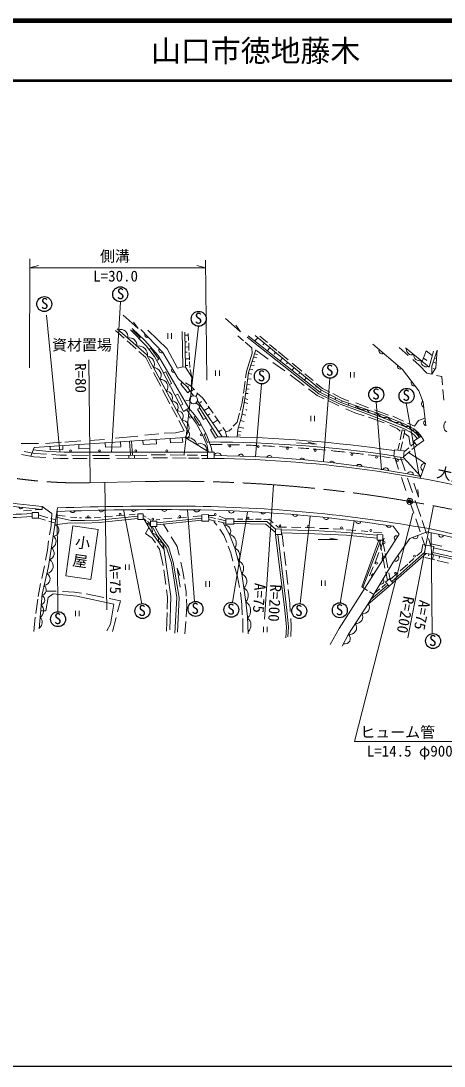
# Model space of a CAD drawing. Units: millimetres, scale not verified. Extents: x 40000 to 680000, y 20000 to 380000.
# Drawn here: x 383259 to 454048, y 205000 to 380000 of the extents above; entities that cross this region are included whole.
import ezdxf
from ezdxf.enums import TextEntityAlignment as Align

# ---------------------------------------------------------------- set-up
doc = ezdxf.new("R2010")
doc.units = ezdxf.units.MM
doc.header["$LTSCALE"] = 1000
doc.header["$PDMODE"] = 32
doc.header["$PDSIZE"] = 500
doc.linetypes.add('CHAIN', pattern=[18.5, 12, -1.5, 3.5, -1.5])
for name, color, linetype, lineweight in [('M-BGD', 7, 'Continuous', 13), ('M-BMK', 2, 'CHAIN', 13), ('M-BMK-SRVR', 3, 'Continuous', 25), ('M-STR-HTXT', 7, 'Continuous', 13), ('M-TTL', 2, 'Continuous', 140), ('M-TTL-BAND', 7, 'Continuous', 25), ('M-TTL-LINE', 7, 'Continuous', 50)]:
    doc.layers.add(name, color=color, linetype=linetype, lineweight=lineweight)
doc.layers.add('M-TTL-TXT', color=7, linetype='Continuous')
doc.styles.add('ＭＳ ゴシック', font='')
doc.styles.get('ＭＳ ゴシック').set_extended_font_data('MS Gothic')

msp = doc.modelspace()

# ---------------------------------------------------------------- linework, layer by layer
at = {"layer": 'M-BGD'}
for p, q in [((398413, 307734), (399910, 332983)), ((389786, 307834), (387538, 330710)), ((400525, 326886), (399082, 328182)), ((407816, 327691), (407816, 326793)), ((408439, 327691), (408439, 326793)), ((410365, 322083), (410211, 327972)), ((410575, 307395), (412957, 328872)), ((410814, 322009), (410659, 327874)), ((410672, 327380), (411271, 327390)), ((411308, 326472), (411260, 327654)), ((420515, 326424), (419535, 327265)), ((402544, 325073), (401035, 326428)), ((410702, 326257), (411008, 326258)), ((411376, 324796), (411324, 326086)), ((422894, 326940), (422388, 326421)), ((424519, 326127), (423244, 327191)), ((423984, 326036), (423748, 325749)), ((426081, 324824), (424861, 325843)), ((410724, 325408), (411352, 325398)), ((410748, 324511), (411092, 324511)), ((411439, 323249), (411389, 324476)), ((422386, 324245), (422809, 324161)), ((424633, 323356), (422687, 324825)), ((424916, 325263), (424474, 324775)), ((425853, 324486), (425617, 324207)), ((427980, 323240), (426297, 324644)), ((446520, 325334), (448044, 323978)), ((394609, 323227), (394846, 302671)), ((410777, 323413), (411432, 323419)), ((410805, 322329), (411192, 322329)), ((411491, 321976), (411450, 322981)), ((421793, 322383), (422301, 322298)), ((422386, 322891), (422047, 322975)), ((422276, 323706), (422737, 323569)), ((427406, 321386), (425418, 322820)), ((426998, 323536), (426621, 323082)), ((427904, 322785), (427705, 322584)), ((430269, 321330), (428625, 322702)), ((450608, 323529), (451148, 323134)), ((452718, 322692), (452233, 322849)), ((452785, 323436), (452626, 323478)), ((406653, 318830), (405459, 321112)), ((411852, 320376), (411575, 321611)), ((415836, 321445), (415836, 320548)), ((416460, 321445), (416460, 320548)), ((421878, 320859), (421370, 320943)), ((421624, 321705), (422047, 321621)), ((430638, 318972), (428274, 320729)), ((428958, 321910), (428587, 321530)), ((429916, 321116), (429761, 320892)), ((432129, 319779), (430743, 320935)), ((438367, 321185), (438367, 320287)), ((438990, 321185), (438990, 320287)), ((452511, 321678), (452247, 321781)), ((411281, 318765), (411109, 318621)), ((420498, 317676), (420766, 319660)), ((421624, 319081), (421116, 319165)), ((421793, 320012), (421201, 320097)), ((422519, 307038), (423518, 319235)), ((430972, 320240), (430687, 319874)), ((432697, 318809), (432585, 318658)), ((433857, 306278), (434922, 320167)), ((408185, 315905), (406971, 318223)), ((412174, 318338), (411639, 317906)), ((412818, 317575), (412534, 317102)), ((420777, 316795), (421201, 316625)), ((421285, 317641), (420947, 317641)), ((421455, 318319), (421031, 318403)), ((433502, 318166), (433333, 317806)), ((434872, 317420), (434787, 317271)), ((435919, 316901), (435767, 316598)), ((453845, 318312), (454010, 316475)), ((409375, 313630), (408459, 315381)), ((410849, 316472), (411464, 316469)), ((412591, 316065), (413136, 315568)), ((413460, 316286), (413075, 315968)), ((414759, 315286), (413912, 314777)), ((414595, 315519), (415427, 314342)), ((420693, 316117), (421201, 315948)), ((420693, 316117), (421201, 315948)), ((436424, 315570), (434779, 316364)), ((437025, 316367), (436949, 316228)), ((438117, 315982), (437999, 315654)), ((439317, 315559), (439218, 315215)), ((441412, 315224), (439267, 316065)), ((443601, 304834), (442669, 316194)), ((449857, 303858), (447727, 315972)), ((450991, 312201), (450528, 316169)), ((414468, 313955), (414862, 314230)), ((415707, 313864), (416590, 312588)), ((420269, 314170), (420862, 314001)), ((421031, 314847), (420862, 314932)), ((431743, 313898), (431743, 313000)), ((432366, 313898), (432366, 313000)), ((444041, 312691), (441381, 313669)), ((444748, 313990), (442407, 314901)), ((447286, 312966), (445449, 313794)), ((410572, 311344), (409651, 313104)), ((415348, 312654), (416180, 313179)), ((416323, 311214), (416855, 311507)), ((419677, 311969), (420523, 311799)), ((420015, 313069), (420608, 312900)), ((446697, 309879), (447045, 311528)), ((447045, 311528), (447495, 311438)), ((394711, 309750), (397255, 309940)), ((399106, 310150), (402807, 310444)), ((404006, 310634), (406340, 310844)), ((419423, 310699), (420015, 310614)), ((419592, 311291), (420100, 311207)), ((447207, 310074), (447495, 311438)), ((383284, 309239), (386207, 309239)), ((387385, 309239), (390041, 309447)), ((390593, 309494), (393266, 309700)), ((401595, 307273), (401425, 309634)), ((401737, 309655), (401913, 307278)), ((429362, 309331), (432708, 309116)), ((432708, 309116), (431325, 309481)), ((446322, 308107), (446572, 309291)), ((446782, 308061), (447086, 309499)), ((447371, 307850), (448145, 308525)), ((448460, 308800), (449109, 309367)), ((449466, 308884), (448675, 308227)), ((391762, 307276), (394569, 307251)), ((391950, 306722), (394350, 306722)), ((399064, 307238), (404309, 307311)), ((399280, 306741), (404539, 306814)), ((401305, 307269), (401314, 306769)), ((402277, 307283), (402268, 306782)), ((408245, 307331), (410597, 307297)), ((408616, 306825), (410923, 306792)), ((411058, 307290), (412774, 307266)), ((411275, 306787), (413070, 306762)), ((413392, 307257), (414471, 307241)), ((413502, 306755), (414471, 306741)), ((445730, 307040), (446450, 304943)), ((446742, 306938), (447522, 304668)), ((447274, 306885), (450139, 303737)), ((448369, 307972), (447293, 307078)), ((446930, 303550), (447676, 301379)), ((447941, 303449), (448765, 301053)), ((397629, 281391), (397321, 302724)), ((424029, 279837), (425500, 302332)), ((448977, 302594), (449776, 300260)), ((449776, 300260), (449631, 301531)), ((448102, 300141), (448984, 297574)), ((449221, 299727), (450151, 297023)), ((383688, 297971), (385022, 298040)), ((385626, 298114), (386811, 298214)), ((386811, 298214), (386836, 298718)), ((389322, 297908), (389435, 281155)), ((400399, 298198), (403505, 282401)), ((411138, 298154), (412291, 282801)), ((421166, 297799), (418637, 282623)), ((447995, 276690), (452273, 298823)), ((386183, 296718), (387372, 296381)), ((386189, 297272), (387787, 296819)), ((387912, 296228), (388996, 295921)), ((388252, 296687), (389077, 296454)), ((389197, 297243), (390668, 297080)), ((391550, 296925), (392615, 296859)), ((393036, 296813), (393372, 296794)), ((394027, 296803), (395036, 296775)), ((395531, 296813), (396569, 296869)), ((397195, 296971), (398606, 297084)), ((399205, 297140), (400466, 297253)), ((401356, 297327), (402394, 297392)), ((404188, 296931), (403734, 297168)), ((403734, 296709), (404189, 296372)), ((404432, 296179), (404931, 295774)), ((404517, 296683), (404982, 296388)), ((405883, 296450), (406510, 296512)), ((405985, 295974), (413503, 296717)), ((405985, 295638), (413505, 296381)), ((407112, 296611), (408495, 296714)), ((407128, 295751), (407896, 294479)), ((409448, 296742), (410963, 296910)), ((412047, 297032), (413500, 297154)), ((414664, 297209), (415561, 297181)), ((414666, 296948), (415793, 296702)), ((414668, 296507), (415797, 296261)), ((415519, 296158), (416014, 295569)), ((416213, 296611), (417534, 296322)), ((416246, 296162), (417538, 295880)), ((416403, 297078), (417530, 296637)), ((419470, 296569), (420377, 296578)), ((420813, 296541), (422115, 296560)), ((422514, 296560), (423424, 296560)), ((423916, 296510), (424751, 296547)), ((424751, 296547), (425443, 295980)), ((431660, 297045), (429996, 282468)), ((438982, 296312), (436652, 282534)), ((449309, 296629), (450053, 294467)), ((450388, 296332), (451126, 294185)), ((425916, 295588), (426272, 295239)), ((426272, 295239), (427674, 295226)), ((426979, 294014), (427197, 292018)), ((428533, 295208), (430079, 295201)), ((430826, 295158), (432378, 295114)), ((433213, 295027), (434715, 295002)), ((435512, 294958), (437195, 294877)), ((437743, 294815), (439307, 294697)), ((440161, 294616), (441320, 294522)), ((442248, 294373), (443613, 294298)), ((445538, 295381), (446527, 294083)), ((448345, 293353), (451223, 294436)), ((451873, 294323), (452072, 277454)), ((432977, 293185), (436229, 293157)), ((436229, 293157), (434958, 293390)), ((440462, 285132), (443456, 293062)), ((443260, 293064), (443596, 291322)), ((444025, 293392), (443436, 291551)), ((443745, 293058), (444109, 291162)), ((450347, 293609), (450947, 291865)), ((451425, 293318), (451846, 292092)), ((451819, 292420), (453666, 292040)), ((427295, 291126), (427548, 288814)), ((443114, 290978), (442459, 289174)), ((443674, 290914), (444164, 288370)), ((444179, 290799), (444635, 288429)), ((450813, 291064), (445289, 286150)), ((451078, 290844), (445499, 285914)), ((449514, 290415), (450276, 291085)), ((451544, 290766), (451460, 290411)), ((452265, 290634), (452090, 289844)), ((452099, 290673), (464249, 287811)), ((452155, 291008), (464962, 288094)), ((452280, 291754), (465087, 288841)), ((387177, 288781), (386785, 286636)), ((400751, 288986), (400751, 288088)), ((401374, 288986), (401374, 288088)), ((446696, 287939), (447958, 289047)), ((448233, 289290), (448999, 289963)), ((450832, 290132), (452519, 289746)), ((452906, 289657), (454782, 289228)), ((453329, 290383), (453214, 290019)), ((407158, 288094), (407496, 285610)), ((409872, 285169), (409419, 288390)), ((409419, 288390), (409817, 287160)), ((427630, 288058), (427897, 285621)), ((442198, 288595), (441571, 287099)), ((444287, 287732), (444561, 286306)), ((444798, 287583), (445014, 286461)), ((445014, 286461), (446320, 287608)), ((386547, 285795), (386168, 283621)), ((414175, 286167), (414175, 285269)), ((414798, 286167), (414798, 285269)), ((433551, 286324), (433551, 285427)), ((434174, 286324), (434174, 285427)), ((444840, 285329), (441295, 282297)), ((444630, 285566), (441794, 283122)), ((444265, 285673), (443612, 285143)), ((387458, 284510), (389144, 284511)), ((394196, 284079), (397122, 283481)), ((441580, 284411), (442291, 283953)), ((443325, 284909), (442427, 284180)), ((386084, 283201), (385747, 280761)), ((385635, 280173), (385425, 277775)), ((392381, 281205), (392381, 280307)), ((393005, 281205), (393005, 280307)), ((399167, 280107), (398552, 277775)), ((407717, 280924), (407636, 277797)), ((410849, 279450), (410703, 277383)), ((420394, 279917), (420403, 277618)), ((423827, 278541), (423827, 277643)), ((424450, 278541), (424450, 277643))]:
    msp.add_line(p, q, dxfattribs=at)
for points in [[(400382, 330712), (402863, 328483), (402104, 329584)], [(417484, 330181), (419966, 327952), (419207, 329053)], [(410719, 310255), (411256, 311190), (404268, 324131), (399363, 328438)], [(411323, 315175), (410465, 314593), (406848, 321601), (405586, 323809), (404226, 325603), (401576, 328253)], [(403004, 326825), (403194, 327011), (402023, 328162), (401829, 328001)], [(415264, 307798), (415084, 308618), (414305, 310711), (413112, 312920), (412299, 314041), (411323, 315175), (406197, 323972), (403982, 326465), (401851, 328525)], [(412137, 317234), (411048, 318704), (409554, 320113), (407010, 324488), (403330, 328357)], [(411745, 318761), (411852, 320376), (410814, 322009), (410365, 322083), (409430, 321850), (407697, 325088), (404491, 328231)], [(449924, 310278), (449404, 310936), (448743, 311410), (447438, 312092), (443606, 313635), (436802, 316085), (433269, 317837), (421282, 327294)], [(450195, 310454), (449719, 311100), (448990, 311703), (447490, 312474), (443971, 313918), (436933, 316400), (434872, 317420), (433414, 318214), (422453, 327306)], [(420845, 320247), (420988, 321306), (421935, 324351), (421897, 325239), (420797, 326182)], [(449609, 310030), (449125, 310644), (448533, 311069), (447270, 311729), (440952, 314271), (436684, 315808), (433107, 317582), (421096, 327058)], [(450528, 316169), (449827, 318085), (447107, 321651), (442130, 325857)], [(405130, 321741), (404132, 323647), (403000, 324663)], [(405979, 323122), (406311, 323350), (404965, 325182), (404710, 324965)], [(419420, 310312), (419553, 311587), (420151, 313709), (420623, 316027), (421039, 318979), (421341, 321113), (422579, 324940)], [(447615, 325265), (451527, 322027), (452284, 324705)], [(448793, 323311), (449955, 322277), (451146, 321015), (452002, 320847), (452002, 322165), (452913, 324857), (452647, 321899), (452002, 320847)], [(450400, 322960), (451064, 324775), (452077, 323974)], [(408128, 319121), (408451, 319302), (407473, 321252), (407119, 321075)], [(452754, 320618), (453651, 320478), (453775, 319091)], [(410213, 319492), (410006, 319200), (411183, 317751), (411530, 318053)], [(410800, 319405), (411613, 318891), (412286, 318228)], [(434939, 317841), (433718, 318458), (432646, 319317)], [(409928, 315632), (410338, 315835), (409504, 317486), (409080, 317277)], [(412679, 317723), (413707, 316847), (414361, 315903)], [(419931, 314754), (420287, 316119), (420427, 317149)], [(434003, 316710), (432825, 317271), (431386, 318411)], [(438131, 316331), (436883, 316822), (435439, 317593)], [(416902, 310359), (413429, 315490), (412779, 316367)], [(413169, 315156), (412789, 314968), (413808, 313267), (414217, 313507)], [(416213, 310366), (413072, 315309), (413382, 315554)], [(440667, 313887), (439144, 314383), (437601, 315074)], [(414572, 307897), (414409, 308901), (413652, 310668), (412587, 312672), (410938, 314914)], [(413393, 312400), (413143, 312251), (412258, 313677), (412449, 313835)], [(418753, 312126), (419426, 312818), (419814, 314306)], [(450842, 313477), (449789, 313070), (449073, 312145), (447931, 312644)], [(415334, 311749), (414978, 311530), (415819, 310138), (416213, 310366)], [(417039, 311943), (417403, 311340), (417683, 310347)], [(417445, 311191), (418089, 311388), (418538, 311771)], [(446714, 311323), (446178, 311746), (445000, 312288)], [(384916, 307100), (385455, 308567), (410719, 310255), (414734, 307798)], [(403670, 309784), (403715, 309050), (405930, 309162), (405900, 309933)], [(407201, 310964), (409093, 311048), (410572, 311344)], [(408202, 310087), (408267, 309339), (410323, 309470), (410245, 310224)], [(414755, 309500), (414480, 309425), (413931, 310740), (414208, 310890)], [(448398, 308951), (448142, 310396), (447396, 310967)], [(385305, 308159), (387938, 307884), (390499, 307799), (394453, 307790), (414471, 307798)], [(388140, 308746), (388165, 308189), (390253, 308232), (390246, 308887)], [(392949, 309068), (392969, 308372), (394794, 308447), (394793, 309191)], [(397362, 309363), (397418, 308614), (399960, 308707), (399930, 309534)], [(383336, 307419), (385414, 307000), (387425, 306872)], [(383794, 307919), (385588, 307571), (387558, 307442)], [(388439, 307384), (389807, 307294), (390909, 307284)], [(388652, 306794), (389785, 306722), (391137, 306722)], [(395231, 307246), (397878, 307222), (398001, 307224)], [(395376, 306722), (397882, 306722), (398100, 306725)], [(405041, 307321), (407030, 307348), (407455, 307342)], [(405352, 306825), (407030, 306848), (407772, 306838)], [(450026, 303425), (450915, 305883), (448109, 307756)], [(389383, 298460), (387889, 288659), (386788, 284038), (386326, 278191)], [(386836, 298718), (388418, 297508), (388292, 295468), (388054, 293954)], [(388949, 295612), (391502, 295945), (393932, 295907), (396334, 296019), (402807, 296674)], [(389148, 296921), (391670, 296375), (393922, 296328), (396268, 296393), (402807, 297076)], [(403841, 296629), (405304, 294084), (407186, 291562)], [(417065, 295984), (418176, 294011), (419043, 291698), (420214, 287424), (420880, 282760), (421174, 280199), (421286, 277386)], [(418871, 296189), (424404, 296180), (425857, 294921)], [(418875, 295834), (424223, 295735), (425865, 294340)], [(404680, 295169), (404089, 294186), (405225, 293373), (405746, 292609)], [(405232, 295342), (406185, 293699), (407615, 291764), (408428, 289269), (409353, 283465), (409026, 277506)], [(405638, 295342), (406451, 293880), (407955, 291927), (408745, 289347), (409720, 283449), (409426, 277629)], [(416519, 294905), (417192, 293887), (417706, 292644)], [(425871, 294000), (427411, 281360), (427692, 278500), (427552, 276719)], [(426235, 294006), (427753, 281363), (428002, 278537), (427931, 276848)], [(426821, 294787), (432197, 294661), (437735, 294325), (442849, 293896)], [(426829, 294262), (432390, 294146), (437708, 293875), (442842, 293388)], [(446527, 294083), (436491, 278254), (434987, 275562)], [(387892, 292945), (387710, 291388), (387360, 289692)], [(407048, 292531), (408311, 283626), (408194, 278051)], [(408401, 293643), (409382, 292019), (409719, 290565)], [(448345, 293353), (445544, 289386), (441349, 282380), (438048, 277308), (436997, 275317)], [(443127, 293066), (440280, 285250), (441231, 284637)], [(451009, 292233), (450495, 292338), (450276, 291085)], [(406074, 292128), (406458, 291564), (407038, 288805)], [(417902, 292073), (418397, 290952), (418696, 289569)], [(409990, 289395), (410360, 287799), (410558, 286542)], [(418984, 288725), (419485, 286895), (419797, 285137)], [(410680, 285771), (410885, 284477), (410928, 283699)], [(386565, 281219), (387437, 281230), (387835, 283475), (388638, 284083), (392606, 283690), (398775, 282344), (398270, 278993), (397639, 277858)], [(390226, 284437), (392210, 284374), (393388, 284163)], [(407613, 284745), (407783, 283496), (407732, 281513)], [(419964, 284273), (420216, 282301), (420263, 280572)], [(427985, 284813), (428241, 282474), (428323, 281131)], [(398010, 283285), (399907, 282911), (399419, 281063)], [(410957, 283182), (411025, 281939), (410906, 280245)], [(428396, 279918), (428472, 278667), (428388, 276922)]]:
    msp.add_lwpolyline(points, dxfattribs=at)
for points in [[(448918, 309626), (449466, 308884), (450644, 309719), (450195, 310454)], [(445762, 308163), (445650, 307048), (447274, 306885), (447386, 308000)], [(414471, 307798), (414471, 306741), (415565, 306741), (415565, 307798)], [(385164, 297690), (385155, 296727), (386183, 296717), (386193, 297680)], [(402807, 297448), (402807, 296532), (403734, 296532), (403734, 297448)], [(404931, 296258), (404931, 295342), (405985, 295342), (405985, 296258)], [(413499, 297325), (413505, 296228), (414670, 296235), (414664, 297331)], [(417530, 296637), (417540, 295722), (418876, 295735), (418867, 296651)], [(391967, 295476), (390745, 287093), (394957, 286479), (396179, 294862)], [(425857, 294921), (425871, 294000), (426833, 294015), (426819, 294935)], [(442850, 293986), (442838, 293070), (443804, 293057), (443816, 293973)], [(450784, 290893), (451009, 292233), (452323, 292013), (452099, 290673)], [(444840, 285329), (444232, 286014), (444891, 286599), (445499, 285914)]]:
    msp.add_lwpolyline(points, close=True, dxfattribs=at)
at = {"layer": 'M-BGD', "lineweight": 25}
for centre in [(399868, 334232), (387166, 332591), (412999, 330121), (434964, 321416), (423560, 320484), (442711, 317443), (447769, 317221), (403592, 281188), (412466, 281543), (418457, 281410), (429816, 281188), (436606, 281321), (389477, 279830), (452210, 276163)]:
    msp.add_circle(centre, 1250, dxfattribs=at)
at = {"layer": 'M-BGD'}
for centre, radius in [((412133, 316559), 674), ((411623, 313641), 154), ((413414, 310689), 154), ((391577, 308004), 154), ((396379, 308038), 154), ((402459, 308003), 154), ((407678, 308028), 154), ((418219, 308822), 154), ((422967, 308717), 154), ((427838, 308426), 154), ((432477, 308090), 154), ((438617, 307417), 154), ((442748, 306944), 154), ((446245, 306414), 154), ((399854, 297393), 154), ((415770, 297370), 154), ((394495, 296990), 154), ((405309, 296576), 154), ((409826, 297024), 154), ((421255, 296748), 154), ((426602, 295475), 154), ((431303, 295353), 154), ((436883, 295129), 154), ((441790, 294680), 154), ((444011, 292664), 154), ((449094, 290385), 154), ((442751, 289216), 154), ((445905, 287509), 154)]:
    msp.add_circle(centre, radius, dxfattribs=at)
for centre, radius, start, end in [((399953, 327160), 1175, 347.80795, 109.62338), ((404421, 327425), 415, 154.49658, 292.63125), ((401389, 325673), 1272, 354.3743, 103.05703), ((402931, 324044), 1529, 351.17925, 100.40453), ((404341, 322542), 1271, 331.26711, 85.4725), ((406768, 324850), 436, 143.41097, 303.71686), ((443718, 324808), 560, 163.46098, 296.1387), ((448653, 324972), 880, 170.05274, 290.70067), ((449962, 324091), 1000, 176.72073, 284.03268), ((446697, 322145), 439, 154.65054, 304.94914), ((451034, 322946), 848, 168.04873, 292.70468), ((405456, 320661), 1270, 326.72554, 90.01408), ((408830, 321512), 374, 132.08052, 288.29524), ((406616, 318742), 1226, 322.15426, 94.58535), ((449065, 319397), 517, 148.89557, 285.77565), ((407505, 316887), 1106, 330.87844, 85.86118), ((408516, 315316), 1034, 324.22717, 92.51244), ((440785, 316817), 1933, 220.59249, 280.56327), ((450872, 315894), 602, 132.43129, 245.65545), ((409502, 313806), 917, 317.50972, 99.2299), ((442335, 315511), 1335, 206.44808, 294.70767), ((444166, 315097), 1502, 212.1182, 286.87789), ((446338, 314911), 2141, 215.78641, 279.59116), ((410048, 311827), 1366, 332.20124, 84.53838), ((448001, 313629), 1547, 212.41008, 278.18278), ((448974, 312253), 769, 191.65756, 287.82311), ((450978, 312167), 1883, 200.04644, 245.44266), ((451023, 312689), 396, 109.60135, 263.70084), ((455112, 312128), 1132, 133.86756, 236.39018), ((410948, 310746), 541, 244.97534, 55.29974), ((411251, 308723), 1480, 12.60071, 104.44726), ((414175, 94626), 215750, 81.58449, 89.459), ((413302, 308182), 1056, 351.93354, 125.11444), ((414175, 94626), 214875, 81.5736, 89.84535), ((414175, 94626), 214447, 89.26238, 89.80245), ((414175, 94626), 214447, 88.48606, 89.02572), ((414175, 94626), 214447, 87.74717, 88.19699), ((414175, 94626), 214447, 86.92801, 87.44514), ((414175, 94626), 214447, 86.14092, 86.70545), ((414175, 94626), 214447, 85.39156, 85.86622), ((414175, 94626), 214447, 84.63102, 85.19248), ((414175, 94626), 214447, 83.75355, 84.38802), ((412840, 97750), 209010, 74.22755, 89.25304), ((413958, 118210), 189022, 78.96506, 89.51107), ((416170, 307048), 624, 15.18206, 163.47605), ((420062, 307010), 451, 14.00851, 162.28836), ((424854, 306756), 476, 16.4925, 156.89267), ((430296, 306362), 422, 17.61307, 152.4616), ((435268, 305821), 463, 19.75042, 147.28934), ((414175, 94626), 214447, 82.93183, 83.54672), ((414175, 94626), 214447, 82.21543, 82.71385), ((414175, 94626), 214447, 81.70662, 82.1022), ((414175, 94626), 214447, 81.11894, 81.60919), ((439830, 305207), 544, 18.64153, 145.60435), ((444274, 304613), 540, 9.02461, 152.50068), ((448408, 304020), 500, 354.59472, 164.39801), ((450849, 305232), 686, 88.87596, 236.63662), ((391655, 367332), 69288, 251.63598, 265.99151), ((391637, 367341), 68791, 251.87592, 265.99812), ((380101, 371356), 73992, 262.79368, 273.92206), ((383248, 298648), 346, 188.16345, 337.87948), ((406686, -200382), 498553, 89.48409, 91.9993), ((406694, -204783), 503540, 89.48958, 91.97019), ((391897, 298185), 493, 209.91353, 333.48451), ((396715, 298249), 435, 205.2148, 337.07637), ((402147, 298270), 406, 197.64016, 343.40269), ((407241, 298299), 428, 197.30137, 342.57099), ((409184, 58978), 239182, 81.2575, 89.52293), ((409184, 58978), 239768, 79.76588, 89.52293), ((412660, 298344), 547, 201.80371, 336.53222), ((418470, 298065), 481, 188.11323, 347.43831), ((423790, 297886), 427, 200.4005, 332.60245), ((380101, 371356), 74521, 262.84269, 273.89023), ((403717, 294517), 1526, 349.34623, 70.41325), ((429152, 297498), 458, 197.4899, 332.93889), ((434330, 297015), 490, 195.61449, 332.32454), ((439698, 296346), 492, 189.29345, 336.05573), ((388688, 294700), 948, 268.6047, 74.06143), ((405084, 293045), 1198, 348.46934, 83.63634), ((417335, 294577), 1014, 326.04895, 92.74058), ((417785, 292545), 1517, 326.0369, 75.04981), ((444828, 295672), 466, 194.3625, 328.50974), ((409184, 58978), 239182, 79.76588, 79.87684), ((364090, -116825), 420404, 74.18927, 77.97716), ((364090, -116825), 420990, 74.18927, 77.97716), ((453566, 293978), 426, 171.79301, 343.63201), ((387993, 292829), 1143, 288.69468, 53.97145), ((406369, 292111), 703, 334.35473, 99.10321), ((446097, 293424), 379, 56.03777, 239.20898), ((449235, 293714), 432, 203.80151, 17.41945), ((387696, 290839), 1124, 288.86421, 53.80191), ((418604, 290487), 1288, 320.5766, 70.06084), ((445913, 290122), 580, 247.05542, 42.51311), ((387407, 288712), 1248, 279.28465, 58.48831), ((419072, 288318), 1450, 321.91933, 68.71811), ((444094, 289969), 418, 78.37082, 216.87593), ((387097, 286567), 1046, 272.42358, 60.78555), ((419631, 286133), 1416, 310.5476, 65.70457), ((442279, 287061), 390, 83.84578, 211.40097), ((386477, 284758), 1012, 286.74763, 48.95081), ((443495, 286186), 492, 252.55049, 45.62604), ((386386, 283029), 851, 287.63829, 63.31218), ((419836, 283783), 1462, 315.58423, 60.66794), ((385696, 281236), 1365, 304.95215, 45.99832), ((419904, 281269), 1782, 315.75806, 56.81913), ((440536, 281766), 1018, 256.84006, 37.04079), ((385736, 279306), 1100, 303.36436, 47.5861), ((420207, 278834), 1539, 313.84635, 50.71967), ((439310, 280226), 1136, 264.98741, 28.89344), ((438280, 278428), 1144, 258.30311, 35.57774), ((437447, 276603), 926, 254.77245, 49.5443)]:
    msp.add_arc(centre, radius, start, end, dxfattribs=at)
at = {"layer": 'M-BMK'}
msp.add_line((394743, 302668), (404026, 302869), dxfattribs=at)
for centre, radius, start, end in [((393076, 379646), 76996, 238.37817, 271.24034), ((409010, 72640), 230283, 74.9742, 91.24034)]:
    msp.add_arc(centre, radius, start, end, dxfattribs=at)
at = {"layer": 'M-BMK-SRVR', "lineweight": 13}
msp.add_circle((448306, 299546), 500, dxfattribs=at)
at = {"layer": 'M-BMK-SRVR'}
msp.add_point((448306, 299546), dxfattribs=at)
at = {"layer": 'M-STR-HTXT'}
for p, q in [((384687, 321934), (384731, 340183)), ((414372, 319825), (414145, 339966)), ((384727, 338669), (386227, 339044)), ((384727, 338669), (414159, 338669)), ((414159, 338669), (412659, 339044)), ((448825, 297601), (439073, 259369)), ((439073, 259369), (457682, 259369))]:
    msp.add_line(p, q, dxfattribs=at)
at = {"layer": 'M-TTL'}
msp.add_line((680000, 380000), (40000, 380000), dxfattribs=at)
at = {"layer": 'M-TTL-BAND'}
msp.add_line((40000, 205000), (579000, 205000), dxfattribs=at)
at = {"layer": 'M-TTL-LINE'}
msp.add_line((40000, 370000), (680000, 370000), dxfattribs=at)

# ---------------------------------------------------------------- texts
at = {"layer": 'M-BGD', "style": 'ＭＳ ゴシック'}
for p in [(400547, 332859), (387845, 331217)]:
    msp.add_text('S', height=1833, dxfattribs=at).set_placement(p, align=Align.BOTTOM_RIGHT)
for s, p in [('S', (412320, 328747)), ('資材置場', (388464, 324283)), ('S', (434285, 320043)), ('S', (422881, 319111)), ('S', (442032, 316069)), ('S', (447091, 315848)), ('S', (402913, 279814)), ('S', (411788, 280169)), ('S', (417778, 280036)), ('S', (429138, 279814)), ('S', (435927, 279947)), ('S', (388798, 278457)), ('S', (451532, 274789))]:
    msp.add_text(s, height=1833, dxfattribs=at).set_placement(p, align=Align.BOTTOM_LEFT)
for s, rotation, p in [('R=80', 270.66, (391770, 322678)), ('大持バス停', 347.496, (452566, 303089)), ('小', 351.706, (392164, 291355)), ('屋', 351.706, (391718, 288296)), ('A=75', 270.828, (397540, 288998)), ('A=75', 266.259, (421843, 285948)), ('R=200', 266.259, (424472, 285738)), ('R=200', 259.059, (446755, 283897)), ('A=75', 259.059, (449410, 283236))]:
    msp.add_text(s, height=1833, rotation=rotation, dxfattribs=at).set_placement(p, align=Align.BOTTOM_LEFT)
at = {"layer": 'M-STR-HTXT', "style": 'ＭＳ ゴシック'}
for s, p in [('側溝', (396478, 339140)), ('L=30.0', (395362, 335812)), ('ヒューム管', (440041, 259445)), ('L=14.5 φ900', (441122, 256278))]:
    msp.add_text(s, height=1833, dxfattribs=at).set_placement(p, align=Align.BOTTOM_LEFT)
at = {"layer": 'M-TTL-TXT', "style": 'ＭＳ ゴシック'}
msp.add_text('山口市徳地藤木', height=3666, dxfattribs=at).set_placement((405024, 375000), align=Align.MIDDLE_LEFT)

doc.saveas('drawing.dxf')
